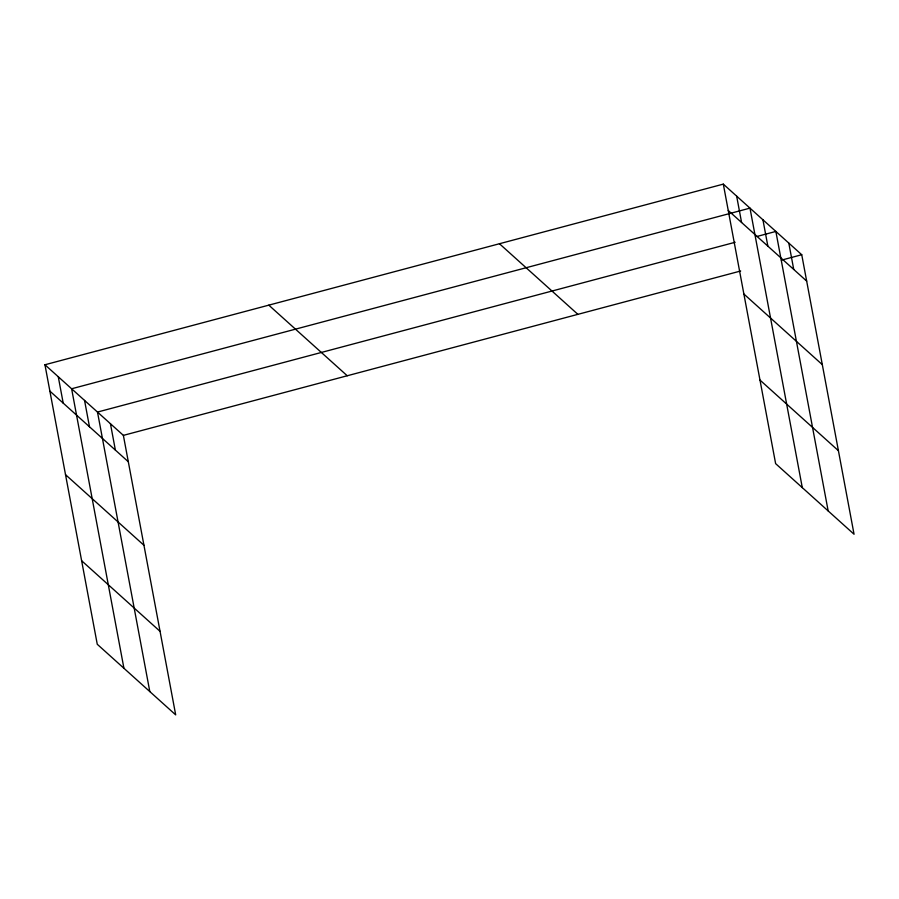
<?xml version="1.0" encoding="UTF-8"?>
<svg xmlns="http://www.w3.org/2000/svg" width="899" height="899" viewBox="0 0 899 899"><rect width="100%" height="100%" fill="white"/><g stroke="black" fill="none" stroke-linecap="round" stroke-linejoin="round"><path stroke-width="1.35" d="M44.95 364.758L123.377 435.374L175.687 714.874L97.261 644.268L44.95 364.758L723.313 184.126L801.739 254.732L854.05 534.242L775.623 463.626L723.313 184.126M735.157 242.269L97.497 412.068L149.807 691.578M756.868 236.493L775.859 231.436L828.17 510.935M123.377 435.374L740.686 270.992M781.388 260.159L801.739 254.732M728.246 210.49L806.673 281.095M743.878 294.018L822.304 364.634M759.992 380.086L838.419 450.702M499.451 243.73L577.877 314.347M268.812 305.154L347.239 375.76M49.883 391.121L128.31 461.738M65.515 474.661L143.941 545.277M81.629 560.729L160.056 631.345M788.805 243.09L793.738 269.453M762.925 219.783L767.858 246.146M802.29 487.629L749.98 208.13L71.617 388.773L123.927 668.272M736.652 196.128L741.585 222.491M110.442 423.721L115.375 450.084M84.551 400.426L89.484 426.789M58.278 376.771L63.211 403.134"/></g></svg>
